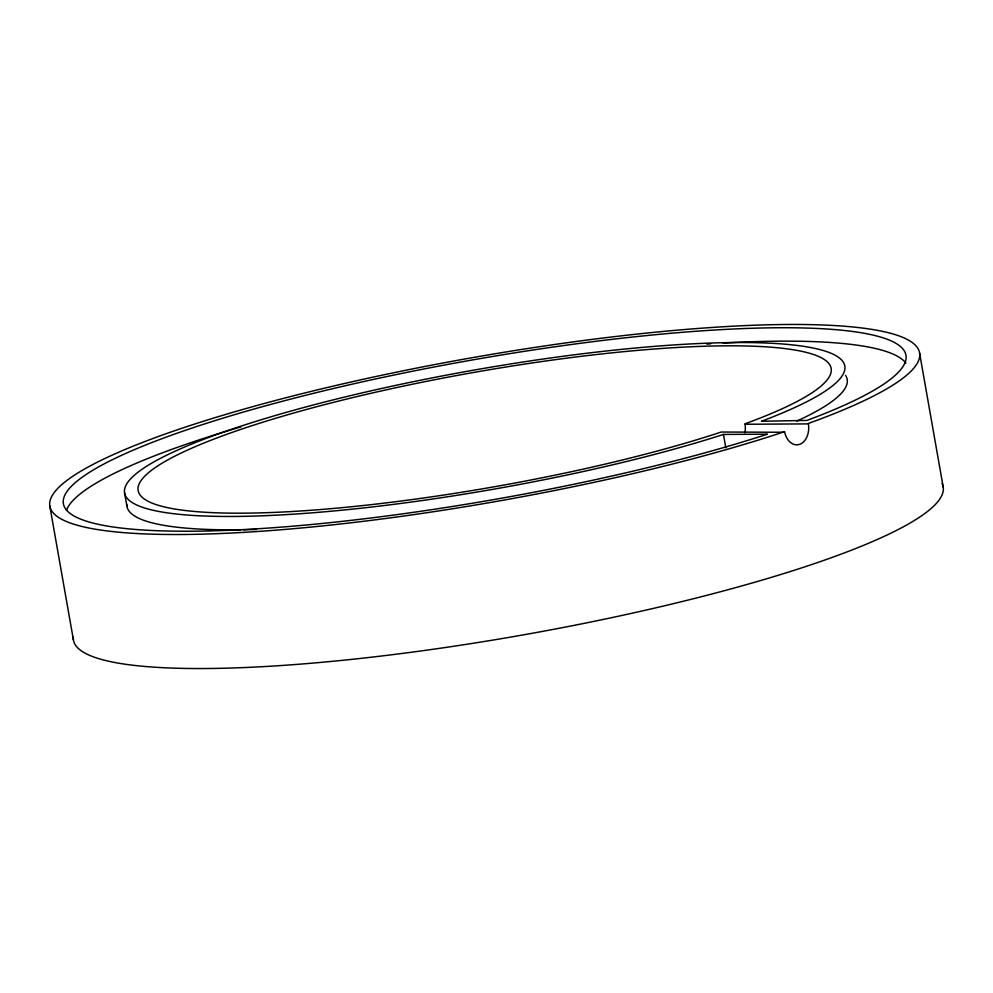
<?xml version="1.0" encoding="UTF-8"?>
<svg xmlns="http://www.w3.org/2000/svg" width="993" height="993" viewBox="0 0 993 993"><rect width="100%" height="100%" fill="white"/><g stroke="black" fill="none" stroke-linecap="round" stroke-linejoin="round"><path stroke-width="1.49" d="M744.949 423.812L747.084 423.03A351.87 58.078 -10 0 0 563.639 358.56A351.87 58.078 -10 0 0 149.012 501.75A351.87 58.078 -10 0 0 717.169 433.37L721.253 432.029L784.731 432.265A17.266 12.723 -89.5 0 0 786.853 438.05L787.35 438.894A17.253 12.512 -89.8 0 0 793.966 444.38A17.278 12.326 89.8 0 0 799.365 444.43L800.11 444.169A17.278 12.115 89.5 0 0 804.156 441.264L804.74 440.582A17.278 11.904 89.2 0 0 808.463 431.421L808.587 430.366A17.266 11.68 88.8 0 0 808.414 423.887L745.035 424.259A17.241 11.593 88.7 0 1 744.911 432.849M808.327 423.452L812.336 422A441.562 72.874 -10 0 0 583.723 340.487A441.562 72.874 -10 0 0 64.111 520.481A441.562 72.874 -10 0 0 780.25 433.109L784.631 431.657M723.463 434.438L721.539 435.058A365.672 60.35 -10 0 1 135.333 504.32A365.672 60.35 -10 0 1 564.669 356.053A365.672 60.35 -10 0 1 761.494 421.255L806.937 420.436A427.772 70.602 -10 0 0 578.211 343.578A427.772 70.602 -10 0 0 76.622 517.341A427.772 70.602 -10 0 0 765.504 434.797L767.403 434.177L723.463 434.438L725.821 447.831M919.605 353.223L943.238 487.253M124.572 492.987L126.93 506.38M49.762 505.747L73.395 639.777M942.99 485.987A441.562 72.874 -10 0 1 514.61 636.401A441.562 72.874 -10 0 1 73.308 637.183M942.096 483.541A441.562 72.874 -10 0 1 942.605 484.758M66.494 510.315A427.772 70.602 -10 0 1 241.014 426.866M706.805 344.075A427.772 70.602 -10 0 1 710.603 343.826M723.065 343.069A427.772 70.602 -10 0 1 905.877 363.128M846.57 377.328A365.672 60.35 -10 0 1 796.845 421.069M256.455 529.468A365.672 60.35 -10 0 1 243.297 529.765M240.579 529.803A365.672 60.35 -10 0 1 126.781 504.245M845.527 375.354A365.672 60.35 -10 0 1 846.098 376.335"/></g></svg>
